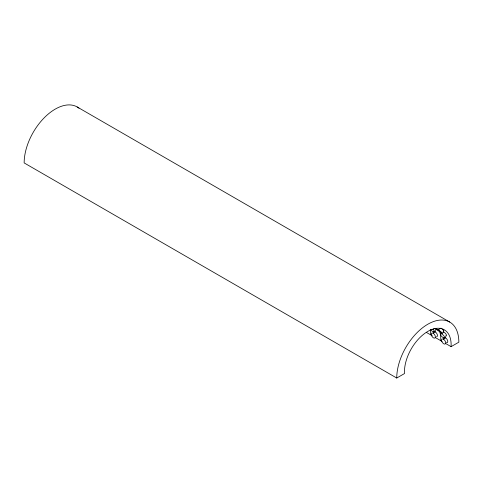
<?xml version="1.0" encoding="UTF-8"?>
<svg xmlns="http://www.w3.org/2000/svg" width="483" height="483" viewBox="0 0 483 483"><rect width="100%" height="100%" fill="white"/><g stroke="black" fill="none" stroke-linecap="round" stroke-linejoin="round"><path stroke-width="0.72" d="M438.594 330.143L439.862 328.374M441.74 333.886L443.69 331.954L443.316 330.97M433.148 333.252L435.213 331.887L435.135 330.668M443.472 339.211L445.537 337.846L445.459 336.627M396.742 378.032L404.506 373.546A33.007 19.054 -60 0 1 427.799 331.416A33.007 19.054 -60 0 1 451.086 346.655L458.85 342.175A43.917 25.358 -60 0 0 427.799 324.244A43.917 25.358 -60 0 0 396.742 378.032L24.15 162.916A43.917 25.358 -60 0 1 44.581 117.429A43.917 25.358 -60 0 1 78.989 108.198M434.863 328.591L438.479 330.167L437.972 329.708M436.898 329.092L437.489 329.418M77.159 106.954L449.758 322.07M426.525 332.479L432.351 335.842M435.588 337.708L442.03 341.427M445.912 343.667L451.086 346.655M439.53 330.927A33.007 19.054 -60 0 1 440.738 340.678M444.523 337.557A2.928 1.564 56.6 0 1 447.542 340.37A2.928 1.564 56.6 0 1 446.364 342.676M443.648 338.396A2.928 1.564 56.6 0 1 444.112 337.677M443.177 331.706A2.928 1.02 45.2 0 1 446.207 334.478A2.928 1.02 45.2 0 1 445.598 335.89M442.096 328.995A2.928 0.398 35.6 0 1 443.177 330.565M440.858 328.138A2.928 0.398 35.6 0 1 441.48 328.549M433.668 328.712A2.928 0.881 17.1 0 1 431.832 329.346M430.275 329.66A33.007 19.054 -60 0 1 430.413 334.719M433.794 331.718A2.928 1.564 56.6 0 1 436.916 333.735A2.928 1.564 56.6 0 1 436.523 336.778M433.323 332.437A2.928 1.564 56.6 0 1 433.493 332.002M435.883 328.518A2.928 1.02 45.2 0 1 435.274 329.931M433.082 329.309A2.928 1.02 45.2 0 1 433.927 331.966A2.928 1.02 45.2 0 1 430.673 329.66M441.655 340.95A2.928 1.564 56.6 0 0 445.187 343.981A2.928 1.564 56.6 0 0 444.01 339.597A2.928 1.564 56.6 0 0 441.655 340.95M440.617 335.051A2.928 1.02 45.2 0 0 444.396 337.883A2.928 1.02 45.2 0 0 442.295 334.254A2.928 1.02 45.2 0 0 440.617 335.051M438.105 330.571A2.928 0.398 35.6 0 0 442.102 333.137A2.928 0.398 35.6 0 0 439.174 330.493A2.928 0.398 35.6 0 0 438.105 330.571M431.337 334.991A2.928 1.564 56.6 0 0 434.863 338.022A2.928 1.564 56.6 0 0 433.692 333.638A2.928 1.564 56.6 0 0 431.337 334.991"/></g></svg>
